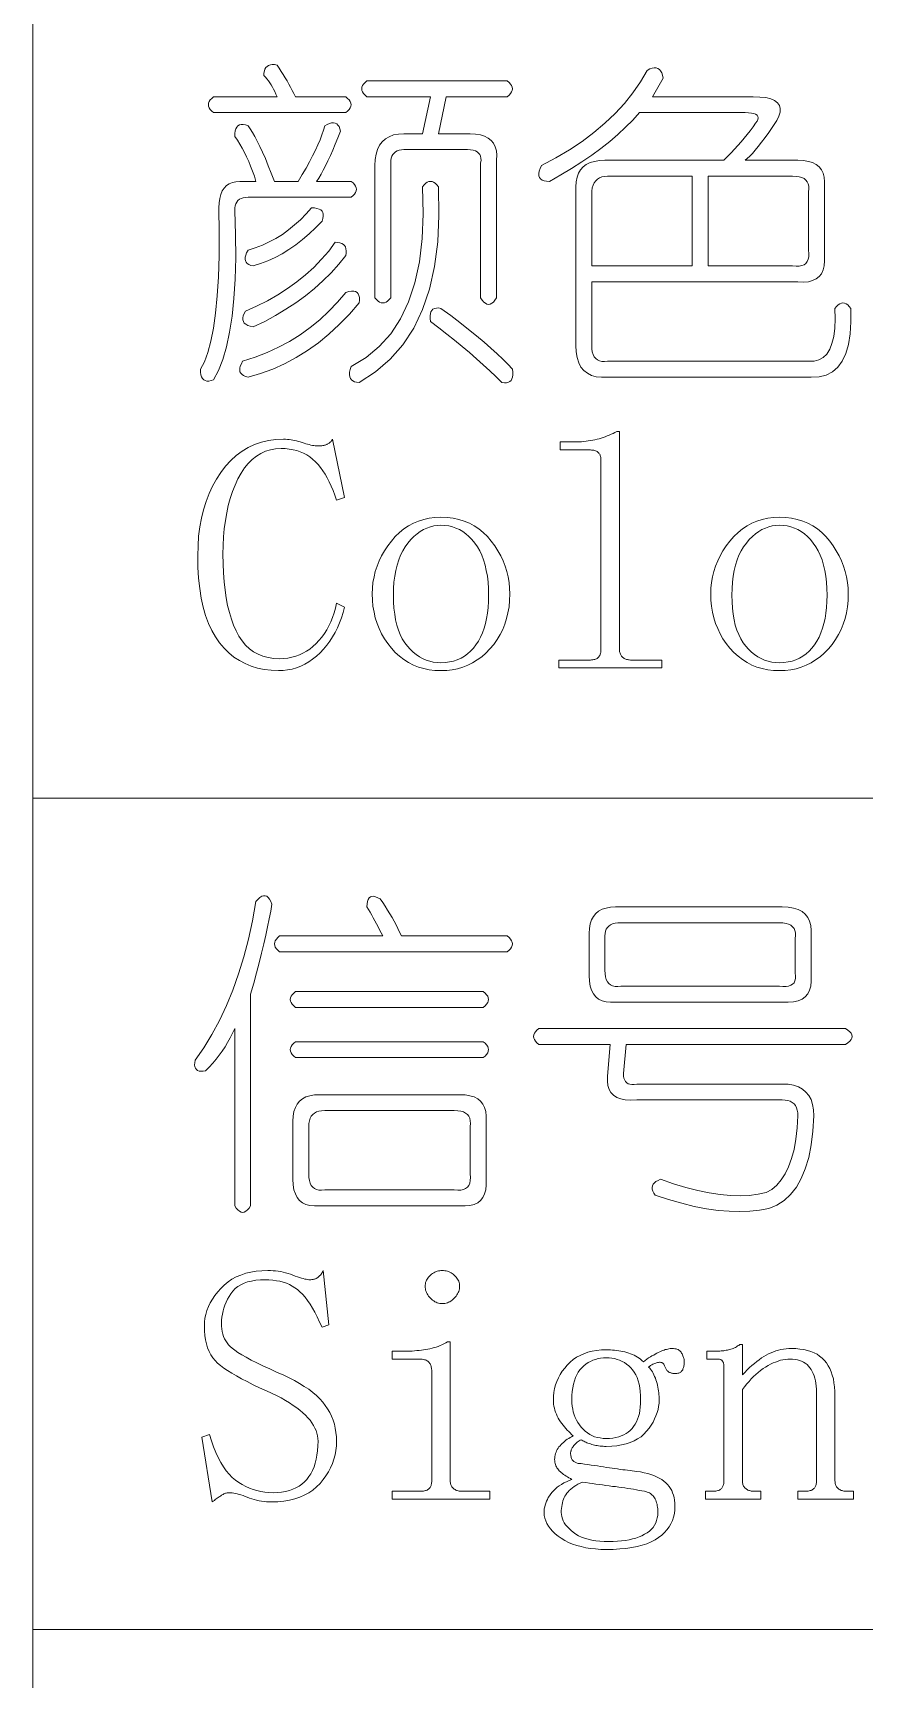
# Model space of a CAD drawing. Extents: x 1 to 297, y 1 to 210.
# Drawn here: x 220.3 to 225.69, y 45.35 to 56.02 of the extents above; entities that cross this region are included whole.
import ezdxf

# ---------------------------------------------------------------- set-up
doc = ezdxf.new("R2010")
doc.units = 0

msp = doc.modelspace()

# ---------------------------------------------------------------- linework, layer by layer
at = {"color": 7, "lineweight": 13}
for p, q in [((220.3, 65.898), (220.3, 29.51)), ((220.3, 51.064), (295.449, 51.064)), ((220.3, 45.675), (295.449, 45.675))]:
    msp.add_line(p, q, dxfattribs=at)
for points in [[(221.883, 55.815), (221.897, 55.795), (221.91, 55.774), (221.923, 55.754), (221.935, 55.733), (221.948, 55.713), (221.959, 55.692), (221.971, 55.671), (221.982, 55.651), (221.993, 55.63), (222.003, 55.61), (222.329, 55.61), (222.341, 55.599), (222.351, 55.589), (222.358, 55.579), (222.362, 55.569), (222.363, 55.558), (222.362, 55.548), (222.358, 55.538), (222.351, 55.527), (222.341, 55.517), (222.329, 55.507), (221.472, 55.507), (221.46, 55.517), (221.45, 55.527), (221.443, 55.538), (221.439, 55.548), (221.438, 55.558), (221.439, 55.569), (221.443, 55.579), (221.45, 55.589), (221.46, 55.599), (221.472, 55.61), (221.883, 55.61), (221.876, 55.627), (221.869, 55.643), (221.861, 55.658), (221.853, 55.673), (221.845, 55.687), (221.836, 55.7), (221.827, 55.713), (221.818, 55.725), (221.808, 55.736), (221.798, 55.747), (221.798, 55.763), (221.801, 55.777), (221.805, 55.789), (221.811, 55.799), (221.819, 55.807), (221.828, 55.813), (221.84, 55.816), (221.852, 55.818), (221.867, 55.818)], [(223.375, 55.713), (223.387, 55.702), (223.397, 55.692), (223.404, 55.682), (223.408, 55.671), (223.409, 55.661), (223.408, 55.651), (223.404, 55.641), (223.397, 55.63), (223.387, 55.62), (223.375, 55.61), (222.98, 55.61), (222.929, 55.37), (223.135, 55.37), (223.17, 55.368), (223.202, 55.363), (223.229, 55.354), (223.253, 55.342), (223.272, 55.327), (223.287, 55.308), (223.298, 55.286), (223.305, 55.26), (223.308, 55.231), (223.306, 55.198), (223.306, 54.307), (223.296, 54.291), (223.286, 54.279), (223.275, 54.271), (223.265, 54.266), (223.255, 54.264), (223.244, 54.266), (223.234, 54.271), (223.224, 54.279), (223.214, 54.291), (223.203, 54.307), (223.203, 55.181), (223.206, 55.197), (223.205, 55.212), (223.203, 55.225), (223.198, 55.236), (223.19, 55.245), (223.181, 55.253), (223.169, 55.259), (223.154, 55.263), (223.137, 55.266), (223.118, 55.267), (222.706, 55.267), (222.69, 55.266), (222.675, 55.263), (222.662, 55.259), (222.651, 55.253), (222.642, 55.245), (222.634, 55.236), (222.628, 55.225), (222.624, 55.212), (222.621, 55.197), (222.62, 55.181), (222.62, 54.307), (222.61, 54.295), (222.6, 54.285), (222.59, 54.278), (222.579, 54.274), (222.569, 54.273), (222.559, 54.274), (222.548, 54.278), (222.538, 54.285), (222.528, 54.295), (222.518, 54.307), (222.518, 55.164), (222.52, 55.203), (222.525, 55.238), (222.535, 55.269), (222.548, 55.296), (222.565, 55.318), (222.586, 55.337), (222.61, 55.351), (222.638, 55.362), (222.67, 55.368), (222.706, 55.37), (222.826, 55.37), (222.878, 55.61), (222.466, 55.61), (222.454, 55.62), (222.444, 55.63), (222.437, 55.641), (222.433, 55.651), (222.432, 55.661), (222.433, 55.671), (222.437, 55.682), (222.444, 55.692), (222.454, 55.702), (222.466, 55.713)], [(224.318, 55.61), (224.969, 55.61), (225.014, 55.608), (225.052, 55.604), (225.084, 55.596), (225.109, 55.585), (225.128, 55.571), (225.14, 55.554), (225.145, 55.534), (225.145, 55.511), (225.137, 55.485), (225.123, 55.455), (225.097, 55.416), (225.071, 55.379), (225.047, 55.346), (225.025, 55.316), (225.003, 55.288), (224.983, 55.264), (224.965, 55.243), (224.948, 55.225), (224.932, 55.21), (224.918, 55.198), (225.26, 55.198), (225.296, 55.197), (225.328, 55.191), (225.355, 55.183), (225.378, 55.171), (225.398, 55.155), (225.413, 55.137), (225.424, 55.114), (225.431, 55.089), (225.433, 55.059), (225.432, 55.027), (225.432, 54.581), (225.433, 54.546), (225.431, 54.514), (225.424, 54.487), (225.413, 54.463), (225.398, 54.444), (225.378, 54.429), (225.355, 54.418), (225.328, 54.411), (225.296, 54.408), (225.26, 54.41), (223.923, 54.41), (223.923, 53.998), (223.924, 53.976), (223.927, 53.956), (223.933, 53.939), (223.94, 53.924), (223.949, 53.913), (223.96, 53.904), (223.974, 53.898), (223.989, 53.894), (224.007, 53.893), (224.026, 53.895), (225.329, 53.895), (225.365, 53.896), (225.396, 53.904), (225.424, 53.919), (225.447, 53.942), (225.466, 53.973), (225.481, 54.011), (225.492, 54.056), (225.499, 54.109), (225.502, 54.17), (225.5, 54.238), (225.511, 54.251), (225.521, 54.26), (225.531, 54.267), (225.542, 54.271), (225.552, 54.273), (225.562, 54.271), (225.572, 54.267), (225.583, 54.26), (225.593, 54.251), (225.603, 54.238), (225.604, 54.151), (225.599, 54.072), (225.587, 54.004), (225.57, 53.945), (225.548, 53.895), (225.519, 53.856), (225.485, 53.826), (225.444, 53.805), (225.398, 53.794), (225.346, 53.793), (224.026, 53.793), (223.987, 53.792), (223.952, 53.795), (223.921, 53.804), (223.895, 53.817), (223.872, 53.835), (223.853, 53.858), (223.839, 53.886), (223.829, 53.919), (223.823, 53.956), (223.82, 53.998), (223.82, 55.027), (223.822, 55.059), (223.828, 55.089), (223.837, 55.114), (223.851, 55.137), (223.868, 55.155), (223.888, 55.171), (223.913, 55.183), (223.941, 55.191), (223.973, 55.197), (224.009, 55.198), (224.78, 55.198), (224.804, 55.222), (224.827, 55.246), (224.849, 55.27), (224.871, 55.294), (224.892, 55.318), (224.912, 55.342), (224.932, 55.366), (224.951, 55.39), (224.969, 55.414), (224.986, 55.438), (224.995, 55.451), (225, 55.463), (225.002, 55.473), (225, 55.482), (224.995, 55.49), (224.986, 55.496), (224.974, 55.501), (224.959, 55.504), (224.94, 55.506), (224.918, 55.507), (224.232, 55.507), (224.189, 55.459), (224.143, 55.412), (224.093, 55.366), (224.04, 55.32), (223.983, 55.275), (223.923, 55.231), (223.86, 55.188), (223.793, 55.145), (223.723, 55.103), (223.649, 55.061), (223.63, 55.062), (223.614, 55.065), (223.601, 55.07), (223.591, 55.078), (223.585, 55.087), (223.581, 55.098), (223.581, 55.112), (223.583, 55.127), (223.589, 55.144), (223.598, 55.164), (223.691, 55.213), (223.779, 55.266), (223.861, 55.32), (223.938, 55.378), (224.009, 55.438), (224.075, 55.501), (224.135, 55.567), (224.19, 55.636), (224.239, 55.707), (224.283, 55.781), (224.3, 55.79), (224.315, 55.796), (224.329, 55.798), (224.341, 55.798), (224.352, 55.794), (224.362, 55.787), (224.37, 55.778), (224.377, 55.765), (224.382, 55.749), (224.386, 55.73)], [(221.695, 55.421), (221.709, 55.402), (221.724, 55.379), (221.739, 55.353), (221.755, 55.322), (221.772, 55.288), (221.789, 55.25), (221.808, 55.209), (221.826, 55.163), (221.846, 55.114), (221.866, 55.061), (222.02, 55.061), (222.047, 55.105), (222.071, 55.147), (222.094, 55.187), (222.114, 55.226), (222.132, 55.263), (222.148, 55.298), (222.162, 55.331), (222.174, 55.363), (222.184, 55.393), (222.192, 55.421), (222.208, 55.43), (222.223, 55.436), (222.237, 55.44), (222.25, 55.44), (222.26, 55.438), (222.27, 55.434), (222.278, 55.426), (222.285, 55.416), (222.291, 55.403), (222.295, 55.387), (222.278, 55.344), (222.261, 55.303), (222.245, 55.264), (222.229, 55.228), (222.213, 55.194), (222.198, 55.163), (222.183, 55.134), (222.169, 55.107), (222.154, 55.083), (222.14, 55.061), (222.363, 55.061), (222.376, 55.051), (222.385, 55.041), (222.392, 55.03), (222.396, 55.02), (222.398, 55.01), (222.396, 54.999), (222.392, 54.989), (222.385, 54.979), (222.376, 54.969), (222.363, 54.958), (221.695, 54.958), (221.678, 54.957), (221.664, 54.955), (221.651, 54.951), (221.64, 54.945), (221.63, 54.937), (221.623, 54.927), (221.617, 54.916), (221.612, 54.903), (221.61, 54.889), (221.609, 54.873), (221.614, 54.714), (221.615, 54.565), (221.611, 54.428), (221.604, 54.302), (221.592, 54.187), (221.576, 54.083), (221.556, 53.989), (221.532, 53.907), (221.504, 53.836), (221.472, 53.775), (221.456, 53.77), (221.441, 53.767), (221.428, 53.767), (221.417, 53.77), (221.408, 53.775), (221.4, 53.784), (221.394, 53.795), (221.39, 53.808), (221.387, 53.825), (221.386, 53.844), (221.412, 53.892), (221.435, 53.952), (221.455, 54.025), (221.471, 54.11), (221.485, 54.208), (221.495, 54.319), (221.503, 54.443), (221.507, 54.579), (221.508, 54.728), (221.506, 54.89), (221.508, 54.922), (221.512, 54.951), (221.519, 54.977), (221.528, 54.999), (221.54, 55.018), (221.556, 55.034), (221.573, 55.046), (221.594, 55.054), (221.617, 55.059), (221.643, 55.061), (221.746, 55.061), (221.736, 55.095), (221.724, 55.128), (221.712, 55.159), (221.7, 55.19), (221.686, 55.22), (221.672, 55.248), (221.657, 55.276), (221.642, 55.303), (221.626, 55.328), (221.609, 55.353), (221.61, 55.372), (221.612, 55.388), (221.617, 55.402), (221.623, 55.413), (221.63, 55.421), (221.64, 55.427), (221.651, 55.429), (221.664, 55.429), (221.678, 55.427)], [(224.575, 55.095), (224.026, 55.095), (224.007, 55.094), (223.989, 55.091), (223.974, 55.085), (223.96, 55.076), (223.949, 55.065), (223.94, 55.052), (223.933, 55.037), (223.927, 55.019), (223.924, 54.998), (223.923, 54.975), (223.923, 54.513), (224.575, 54.513)], [(225.226, 55.095), (224.678, 55.095), (224.678, 54.513), (225.226, 54.513), (225.249, 54.511), (225.269, 54.511), (225.286, 54.515), (225.3, 54.521), (225.312, 54.53), (225.321, 54.541), (225.327, 54.556), (225.33, 54.573), (225.331, 54.593), (225.329, 54.615), (225.329, 54.993), (225.331, 55.012), (225.33, 55.03), (225.327, 55.045), (225.321, 55.058), (225.312, 55.07), (225.3, 55.079), (225.286, 55.086), (225.269, 55.091), (225.249, 55.094)], [(222.929, 55.027), (222.933, 54.841), (222.925, 54.669), (222.904, 54.51), (222.871, 54.363), (222.826, 54.23), (222.769, 54.109), (222.699, 54.002), (222.616, 53.908), (222.522, 53.827), (222.415, 53.758), (222.399, 53.759), (222.385, 53.762), (222.374, 53.768), (222.365, 53.775), (222.359, 53.784), (222.355, 53.795), (222.354, 53.809), (222.354, 53.824), (222.358, 53.842), (222.363, 53.861), (222.461, 53.919), (222.546, 53.99), (222.621, 54.074), (222.684, 54.171), (222.736, 54.281), (222.777, 54.404), (222.806, 54.54), (222.824, 54.69), (222.831, 54.852), (222.826, 55.027), (222.836, 55.039), (222.847, 55.049), (222.857, 55.056), (222.867, 55.06), (222.878, 55.061), (222.888, 55.06), (222.898, 55.056), (222.908, 55.049), (222.919, 55.039)], [(222.106, 54.89), (222.125, 54.889), (222.142, 54.886), (222.156, 54.882), (222.167, 54.876), (222.175, 54.868), (222.18, 54.859), (222.183, 54.848), (222.183, 54.835), (222.18, 54.82), (222.175, 54.804), (222.133, 54.761), (222.091, 54.721), (222.048, 54.684), (222.005, 54.65), (221.96, 54.62), (221.916, 54.592), (221.87, 54.568), (221.824, 54.546), (221.777, 54.528), (221.729, 54.513), (221.713, 54.517), (221.7, 54.522), (221.69, 54.529), (221.682, 54.537), (221.678, 54.547), (221.676, 54.558), (221.676, 54.57), (221.68, 54.584), (221.686, 54.599), (221.695, 54.615), (221.742, 54.631), (221.788, 54.648), (221.833, 54.669), (221.876, 54.692), (221.918, 54.718), (221.958, 54.747), (221.997, 54.779), (222.035, 54.813), (222.071, 54.85)], [(222.329, 54.581), (222.283, 54.524), (222.234, 54.469), (222.181, 54.417), (222.126, 54.367), (222.068, 54.32), (222.006, 54.275), (221.941, 54.232), (221.874, 54.192), (221.803, 54.154), (221.729, 54.118), (221.71, 54.122), (221.694, 54.128), (221.681, 54.135), (221.671, 54.143), (221.665, 54.153), (221.661, 54.164), (221.661, 54.176), (221.663, 54.19), (221.669, 54.205), (221.678, 54.221), (221.751, 54.253), (221.822, 54.288), (221.888, 54.326), (221.952, 54.367), (222.012, 54.41), (222.068, 54.456), (222.122, 54.504), (222.171, 54.556), (222.218, 54.61), (222.26, 54.667), (222.277, 54.666), (222.291, 54.663), (222.303, 54.659), (222.313, 54.653), (222.32, 54.645), (222.326, 54.636), (222.33, 54.625), (222.332, 54.612), (222.331, 54.597)], [(222.415, 54.273), (222.352, 54.2), (222.287, 54.133), (222.22, 54.071), (222.151, 54.015), (222.08, 53.964), (222.007, 53.919), (221.932, 53.879), (221.855, 53.845), (221.776, 53.816), (221.695, 53.793), (221.679, 53.797), (221.666, 53.802), (221.656, 53.809), (221.648, 53.817), (221.643, 53.827), (221.641, 53.838), (221.642, 53.85), (221.645, 53.864), (221.652, 53.879), (221.66, 53.895), (221.741, 53.922), (221.819, 53.952), (221.893, 53.986), (221.965, 54.024), (222.033, 54.067), (222.099, 54.114), (222.161, 54.164), (222.22, 54.219), (222.276, 54.278), (222.329, 54.341), (222.348, 54.347), (222.365, 54.349), (222.38, 54.349), (222.392, 54.347), (222.402, 54.341), (222.409, 54.333), (222.414, 54.322), (222.417, 54.308), (222.417, 54.292)], [(222.946, 54.238), (223.009, 54.191), (223.069, 54.146), (223.125, 54.102), (223.177, 54.06), (223.225, 54.02), (223.269, 53.981), (223.31, 53.944), (223.347, 53.909), (223.38, 53.876), (223.409, 53.844), (223.411, 53.825), (223.412, 53.808), (223.41, 53.793), (223.406, 53.781), (223.4, 53.771), (223.393, 53.764), (223.383, 53.759), (223.371, 53.756), (223.357, 53.756), (223.34, 53.758), (223.302, 53.796), (223.262, 53.834), (223.22, 53.873), (223.176, 53.912), (223.13, 53.951), (223.083, 53.991), (223.034, 54.031), (222.984, 54.071), (222.932, 54.112), (222.878, 54.153), (222.875, 54.172), (222.875, 54.189), (222.877, 54.204), (222.88, 54.216), (222.886, 54.225), (222.894, 54.233), (222.904, 54.238), (222.916, 54.24), (222.93, 54.241)], [(221.892, 51.89), (221.845, 51.892), (221.8, 51.897), (221.757, 51.906), (221.716, 51.919), (221.677, 51.935), (221.639, 51.955), (221.604, 51.978), (221.571, 52.005), (221.54, 52.036), (221.51, 52.07), (221.484, 52.108), (221.46, 52.15), (221.438, 52.196), (221.42, 52.247), (221.404, 52.301), (221.392, 52.36), (221.382, 52.423), (221.375, 52.489), (221.37, 52.56), (221.369, 52.635), (221.371, 52.699), (221.375, 52.761), (221.383, 52.821), (221.393, 52.878), (221.407, 52.933), (221.423, 52.986), (221.443, 53.037), (221.465, 53.085), (221.491, 53.131), (221.519, 53.175), (221.55, 53.216), (221.583, 53.253), (221.619, 53.285), (221.656, 53.313), (221.696, 53.336), (221.738, 53.355), (221.782, 53.37), (221.828, 53.381), (221.876, 53.388), (221.926, 53.39), (221.938, 53.39), (221.95, 53.389), (221.962, 53.388), (221.974, 53.386), (221.986, 53.384), (221.998, 53.382), (222.01, 53.379), (222.022, 53.376), (222.034, 53.372), (222.046, 53.368), (222.058, 53.364), (222.07, 53.361), (222.081, 53.357), (222.091, 53.355), (222.102, 53.352), (222.112, 53.35), (222.122, 53.349), (222.131, 53.348), (222.14, 53.347), (222.149, 53.347), (222.156, 53.347), (222.162, 53.347), (222.168, 53.348), (222.174, 53.348), (222.18, 53.349), (222.186, 53.35), (222.191, 53.351), (222.196, 53.352), (222.2, 53.354), (222.205, 53.355), (222.209, 53.357), (222.213, 53.36), (222.217, 53.362), (222.221, 53.365), (222.225, 53.368), (222.229, 53.372), (222.233, 53.376), (222.236, 53.38), (222.24, 53.385), (222.243, 53.39), (222.32, 53.013), (222.269, 52.995), (222.258, 53.027), (222.247, 53.058), (222.235, 53.086), (222.222, 53.113), (222.209, 53.139), (222.195, 53.163), (222.18, 53.186), (222.165, 53.207), (222.149, 53.226), (222.132, 53.244), (222.114, 53.26), (222.096, 53.275), (222.076, 53.288), (222.055, 53.299), (222.033, 53.308), (222.011, 53.316), (221.987, 53.322), (221.962, 53.326), (221.936, 53.329), (221.909, 53.33), (221.874, 53.328), (221.84, 53.322), (221.808, 53.312), (221.778, 53.298), (221.749, 53.28), (221.722, 53.259), (221.697, 53.233), (221.673, 53.204), (221.651, 53.17), (221.63, 53.133), (221.612, 53.092), (221.595, 53.05), (221.58, 53.006), (221.567, 52.96), (221.557, 52.912), (221.548, 52.862), (221.541, 52.81), (221.536, 52.757), (221.533, 52.701), (221.532, 52.644), (221.533, 52.582), (221.535, 52.523), (221.54, 52.466), (221.546, 52.412), (221.553, 52.361), (221.563, 52.313), (221.574, 52.267), (221.587, 52.224), (221.601, 52.184), (221.618, 52.147), (221.636, 52.113), (221.656, 52.082), (221.679, 52.055), (221.704, 52.032), (221.731, 52.012), (221.761, 51.996), (221.792, 51.983), (221.826, 51.974), (221.862, 51.969), (221.9, 51.967), (221.928, 51.968), (221.954, 51.971), (221.979, 51.976), (222.004, 51.983), (222.028, 51.992), (222.051, 52.002), (222.074, 52.015), (222.095, 52.03), (222.116, 52.047), (222.136, 52.065), (222.155, 52.086), (222.173, 52.107), (222.19, 52.13), (222.205, 52.155), (222.219, 52.18), (222.231, 52.207), (222.243, 52.235), (222.253, 52.264), (222.262, 52.295), (222.269, 52.327), (222.32, 52.301), (222.311, 52.266), (222.3, 52.232), (222.288, 52.199), (222.275, 52.167), (222.259, 52.137), (222.243, 52.108), (222.225, 52.081), (222.205, 52.054), (222.184, 52.029), (222.162, 52.005), (222.138, 51.983), (222.114, 51.964), (222.089, 51.946), (222.063, 51.931), (222.037, 51.919), (222.009, 51.908), (221.981, 51.9), (221.952, 51.894), (221.922, 51.891)], [(223.812, 53.373), (223.827, 53.373), (223.842, 53.373), (223.857, 53.374), (223.872, 53.375), (223.887, 53.377), (223.901, 53.379), (223.916, 53.381), (223.93, 53.384), (223.944, 53.386), (223.958, 53.39), (223.971, 53.393), (223.985, 53.397), (223.998, 53.402), (224.011, 53.406), (224.024, 53.411), (224.037, 53.416), (224.049, 53.422), (224.062, 53.428), (224.074, 53.434), (224.086, 53.441), (224.103, 53.441), (224.103, 52.027), (224.104, 52.02), (224.104, 52.014), (224.105, 52.008), (224.107, 52.002), (224.109, 51.997), (224.111, 51.992), (224.114, 51.987), (224.117, 51.983), (224.121, 51.979), (224.125, 51.975), (224.129, 51.972), (224.134, 51.969), (224.139, 51.967), (224.144, 51.964), (224.149, 51.963), (224.155, 51.961), (224.161, 51.96), (224.167, 51.959), (224.174, 51.958), (224.18, 51.958), (224.378, 51.958), (224.378, 51.907), (223.709, 51.907), (223.709, 51.958), (223.906, 51.958), (223.915, 51.958), (223.922, 51.959), (223.93, 51.96), (223.936, 51.961), (223.943, 51.963), (223.948, 51.964), (223.954, 51.967), (223.958, 51.969), (223.963, 51.972), (223.966, 51.975), (223.969, 51.979), (223.972, 51.983), (223.975, 51.987), (223.977, 51.992), (223.979, 51.997), (223.981, 52.002), (223.982, 52.008), (223.983, 52.014), (223.983, 52.02), (223.983, 52.027), (223.983, 53.253), (223.983, 53.259), (223.983, 53.266), (223.982, 53.272), (223.981, 53.277), (223.979, 53.283), (223.977, 53.288), (223.975, 53.292), (223.972, 53.296), (223.969, 53.3), (223.966, 53.304), (223.963, 53.307), (223.958, 53.31), (223.954, 53.313), (223.948, 53.315), (223.943, 53.317), (223.936, 53.318), (223.93, 53.32), (223.922, 53.32), (223.915, 53.321), (223.906, 53.321), (223.718, 53.321), (223.718, 53.373)], [(223.392, 52.387), (223.391, 52.345), (223.387, 52.304), (223.38, 52.265), (223.371, 52.227), (223.36, 52.191), (223.346, 52.156), (223.329, 52.123), (223.31, 52.091), (223.288, 52.06), (223.263, 52.031), (223.237, 52.004), (223.21, 51.98), (223.181, 51.959), (223.151, 51.941), (223.12, 51.925), (223.087, 51.912), (223.054, 51.902), (223.019, 51.895), (222.983, 51.891), (222.946, 51.89), (222.907, 51.891), (222.87, 51.896), (222.834, 51.903), (222.8, 51.913), (222.767, 51.926), (222.736, 51.942), (222.706, 51.961), (222.677, 51.983), (222.65, 52.008), (222.625, 52.035), (222.601, 52.065), (222.58, 52.096), (222.561, 52.128), (222.545, 52.162), (222.532, 52.196), (222.52, 52.232), (222.512, 52.269), (222.505, 52.307), (222.502, 52.346), (222.5, 52.387), (222.502, 52.424), (222.505, 52.461), (222.512, 52.497), (222.52, 52.532), (222.532, 52.567), (222.545, 52.601), (222.561, 52.634), (222.58, 52.667), (222.601, 52.699), (222.625, 52.73), (222.65, 52.759), (222.677, 52.785), (222.706, 52.808), (222.736, 52.828), (222.767, 52.845), (222.8, 52.859), (222.834, 52.87), (222.87, 52.878), (222.907, 52.882), (222.946, 52.884), (222.986, 52.882), (223.025, 52.878), (223.062, 52.87), (223.097, 52.859), (223.13, 52.845), (223.162, 52.828), (223.192, 52.808), (223.22, 52.785), (223.247, 52.759), (223.272, 52.73), (223.295, 52.699), (223.315, 52.667), (223.333, 52.634), (223.349, 52.601), (223.362, 52.567), (223.373, 52.532), (223.381, 52.497), (223.387, 52.461), (223.391, 52.424)], [(222.638, 52.378), (222.639, 52.335), (222.641, 52.294), (222.646, 52.255), (222.652, 52.219), (222.66, 52.184), (222.67, 52.153), (222.682, 52.123), (222.695, 52.096), (222.711, 52.071), (222.728, 52.048), (222.746, 52.028), (222.765, 52.01), (222.785, 51.994), (222.806, 51.98), (222.827, 51.968), (222.85, 51.958), (222.873, 51.951), (222.896, 51.945), (222.921, 51.942), (222.946, 51.941), (222.975, 51.942), (223.002, 51.946), (223.028, 51.952), (223.052, 51.96), (223.076, 51.97), (223.098, 51.983), (223.119, 51.998), (223.138, 52.015), (223.156, 52.035), (223.173, 52.057), (223.189, 52.081), (223.203, 52.107), (223.215, 52.134), (223.225, 52.164), (223.234, 52.195), (223.242, 52.228), (223.247, 52.263), (223.252, 52.3), (223.254, 52.338), (223.255, 52.378), (223.254, 52.422), (223.251, 52.463), (223.247, 52.502), (223.24, 52.539), (223.232, 52.574), (223.222, 52.607), (223.211, 52.638), (223.197, 52.666), (223.182, 52.693), (223.165, 52.717), (223.146, 52.739), (223.127, 52.759), (223.107, 52.776), (223.087, 52.791), (223.065, 52.804), (223.043, 52.814), (223.02, 52.822), (222.996, 52.828), (222.972, 52.831), (222.946, 52.833), (222.922, 52.831), (222.899, 52.828), (222.877, 52.822), (222.854, 52.814), (222.833, 52.804), (222.811, 52.791), (222.791, 52.776), (222.771, 52.759), (222.751, 52.739), (222.732, 52.717), (222.714, 52.693), (222.698, 52.666), (222.684, 52.638), (222.672, 52.607), (222.661, 52.574), (222.653, 52.539), (222.646, 52.502), (222.641, 52.463), (222.639, 52.422)], [(225.586, 52.387), (225.585, 52.345), (225.581, 52.304), (225.575, 52.265), (225.566, 52.227), (225.554, 52.191), (225.54, 52.156), (225.523, 52.123), (225.504, 52.091), (225.482, 52.06), (225.458, 52.031), (225.431, 52.004), (225.404, 51.98), (225.375, 51.959), (225.345, 51.941), (225.314, 51.925), (225.282, 51.912), (225.248, 51.902), (225.214, 51.895), (225.178, 51.891), (225.14, 51.89), (225.102, 51.891), (225.065, 51.896), (225.029, 51.903), (224.994, 51.913), (224.962, 51.926), (224.93, 51.942), (224.9, 51.961), (224.872, 51.983), (224.845, 52.008), (224.819, 52.035), (224.795, 52.065), (224.774, 52.096), (224.756, 52.128), (224.74, 52.162), (224.726, 52.196), (224.715, 52.232), (224.706, 52.269), (224.7, 52.307), (224.696, 52.346), (224.695, 52.387), (224.696, 52.424), (224.7, 52.461), (224.706, 52.497), (224.715, 52.532), (224.726, 52.567), (224.74, 52.601), (224.756, 52.634), (224.774, 52.667), (224.795, 52.699), (224.819, 52.73), (224.845, 52.759), (224.872, 52.785), (224.9, 52.808), (224.93, 52.828), (224.962, 52.845), (224.994, 52.859), (225.029, 52.87), (225.065, 52.878), (225.102, 52.882), (225.14, 52.884), (225.181, 52.882), (225.219, 52.878), (225.256, 52.87), (225.291, 52.859), (225.325, 52.845), (225.356, 52.828), (225.386, 52.808), (225.415, 52.785), (225.441, 52.759), (225.466, 52.73), (225.489, 52.699), (225.509, 52.667), (225.527, 52.634), (225.543, 52.601), (225.556, 52.567), (225.567, 52.532), (225.575, 52.497), (225.581, 52.461), (225.585, 52.424)], [(224.832, 52.378), (224.833, 52.335), (224.836, 52.294), (224.84, 52.255), (224.846, 52.219), (224.854, 52.184), (224.864, 52.153), (224.876, 52.123), (224.89, 52.096), (224.905, 52.071), (224.922, 52.048), (224.94, 52.028), (224.959, 52.01), (224.979, 51.994), (225, 51.98), (225.022, 51.968), (225.044, 51.958), (225.067, 51.951), (225.091, 51.945), (225.115, 51.942), (225.14, 51.941), (225.169, 51.942), (225.196, 51.946), (225.222, 51.952), (225.247, 51.96), (225.27, 51.97), (225.292, 51.983), (225.313, 51.998), (225.332, 52.015), (225.351, 52.035), (225.368, 52.057), (225.383, 52.081), (225.397, 52.107), (225.409, 52.134), (225.42, 52.164), (225.429, 52.195), (225.436, 52.228), (225.442, 52.263), (225.446, 52.3), (225.448, 52.338), (225.449, 52.378), (225.448, 52.422), (225.445, 52.463), (225.441, 52.502), (225.435, 52.539), (225.427, 52.574), (225.417, 52.607), (225.405, 52.638), (225.391, 52.666), (225.376, 52.693), (225.359, 52.717), (225.341, 52.739), (225.322, 52.759), (225.302, 52.776), (225.281, 52.791), (225.259, 52.804), (225.237, 52.814), (225.214, 52.822), (225.19, 52.828), (225.166, 52.831), (225.14, 52.833), (225.117, 52.831), (225.094, 52.828), (225.071, 52.822), (225.049, 52.814), (225.027, 52.804), (225.006, 52.791), (224.985, 52.776), (224.965, 52.759), (224.945, 52.739), (224.926, 52.717), (224.908, 52.693), (224.892, 52.666), (224.878, 52.638), (224.866, 52.607), (224.855, 52.574), (224.847, 52.539), (224.84, 52.502), (224.836, 52.463), (224.833, 52.422)], [(221.746, 50.393), (221.76, 50.408), (221.772, 50.419), (221.784, 50.427), (221.796, 50.431), (221.806, 50.431), (221.816, 50.428), (221.825, 50.42), (221.834, 50.409), (221.842, 50.394), (221.849, 50.375), (221.842, 50.33), (221.833, 50.281), (221.822, 50.229), (221.811, 50.175), (221.798, 50.118), (221.783, 50.059), (221.767, 49.996), (221.75, 49.931), (221.732, 49.863), (221.712, 49.793), (221.712, 48.421), (221.702, 48.406), (221.691, 48.394), (221.681, 48.385), (221.671, 48.38), (221.66, 48.378), (221.65, 48.38), (221.64, 48.385), (221.63, 48.394), (221.619, 48.406), (221.609, 48.421), (221.609, 49.57), (221.595, 49.539), (221.58, 49.509), (221.563, 49.48), (221.546, 49.452), (221.528, 49.424), (221.508, 49.397), (221.488, 49.371), (221.466, 49.345), (221.444, 49.32), (221.42, 49.295), (221.404, 49.293), (221.39, 49.293), (221.378, 49.294), (221.368, 49.298), (221.36, 49.304), (221.355, 49.312), (221.351, 49.322), (221.349, 49.334), (221.35, 49.348), (221.352, 49.364), (221.408, 49.445), (221.461, 49.531), (221.51, 49.622), (221.555, 49.718), (221.596, 49.818), (221.634, 49.924), (221.668, 50.034), (221.698, 50.148), (221.724, 50.268)], [(222.466, 50.358), (222.467, 50.377), (222.47, 50.393), (222.474, 50.406), (222.48, 50.416), (222.488, 50.423), (222.497, 50.426), (222.508, 50.427), (222.521, 50.424), (222.536, 50.418), (222.552, 50.41), (222.569, 50.386), (222.585, 50.362), (222.6, 50.338), (222.615, 50.314), (222.629, 50.29), (222.642, 50.266), (222.655, 50.242), (222.667, 50.218), (222.678, 50.194), (222.689, 50.17), (223.375, 50.17), (223.387, 50.159), (223.397, 50.149), (223.404, 50.139), (223.408, 50.129), (223.409, 50.118), (223.408, 50.108), (223.404, 50.098), (223.397, 50.087), (223.387, 50.077), (223.375, 50.067), (221.9, 50.067), (221.888, 50.077), (221.879, 50.087), (221.872, 50.098), (221.868, 50.108), (221.866, 50.118), (221.868, 50.129), (221.872, 50.139), (221.879, 50.149), (221.888, 50.159), (221.9, 50.17), (222.569, 50.17), (222.559, 50.19), (222.548, 50.21), (222.538, 50.23), (222.528, 50.249), (222.518, 50.268), (222.507, 50.287), (222.497, 50.305), (222.487, 50.323), (222.476, 50.341)], [(224.078, 50.358), (225.158, 50.358), (225.197, 50.356), (225.231, 50.351), (225.261, 50.341), (225.287, 50.328), (225.308, 50.311), (225.324, 50.29), (225.336, 50.266), (225.344, 50.238), (225.347, 50.206), (225.346, 50.17), (225.346, 49.913), (225.347, 49.877), (225.344, 49.845), (225.336, 49.818), (225.324, 49.795), (225.308, 49.775), (225.287, 49.76), (225.261, 49.749), (225.231, 49.743), (225.197, 49.74), (225.158, 49.741), (224.078, 49.741), (224.045, 49.74), (224.016, 49.743), (223.99, 49.749), (223.968, 49.76), (223.949, 49.775), (223.934, 49.795), (223.922, 49.818), (223.913, 49.845), (223.908, 49.877), (223.906, 49.913), (223.906, 50.187), (223.908, 50.219), (223.913, 50.249), (223.922, 50.274), (223.934, 50.297), (223.949, 50.315), (223.968, 50.331), (223.99, 50.343), (224.016, 50.351), (224.045, 50.357)], [(225.243, 50.153), (225.245, 50.172), (225.245, 50.19), (225.241, 50.205), (225.235, 50.218), (225.226, 50.23), (225.215, 50.239), (225.2, 50.246), (225.183, 50.251), (225.163, 50.254), (225.14, 50.255), (224.112, 50.255), (224.092, 50.255), (224.075, 50.252), (224.059, 50.248), (224.046, 50.242), (224.035, 50.234), (224.025, 50.225), (224.018, 50.213), (224.013, 50.201), (224.01, 50.186), (224.009, 50.17), (224.009, 49.947), (224.01, 49.924), (224.013, 49.904), (224.018, 49.887), (224.025, 49.873), (224.035, 49.861), (224.046, 49.852), (224.059, 49.846), (224.075, 49.843), (224.092, 49.842), (224.112, 49.844), (225.14, 49.844), (225.163, 49.842), (225.183, 49.842), (225.2, 49.845), (225.215, 49.85), (225.226, 49.857), (225.235, 49.867), (225.241, 49.879), (225.245, 49.893), (225.245, 49.91), (225.243, 49.93)], [(222.003, 49.81), (223.22, 49.81), (223.233, 49.799), (223.242, 49.789), (223.249, 49.779), (223.253, 49.769), (223.255, 49.758), (223.253, 49.748), (223.249, 49.738), (223.242, 49.727), (223.233, 49.717), (223.22, 49.707), (222.003, 49.707), (221.991, 49.717), (221.981, 49.727), (221.975, 49.738), (221.97, 49.748), (221.969, 49.758), (221.97, 49.769), (221.975, 49.779), (221.981, 49.789), (221.991, 49.799)], [(223.58, 49.57), (225.569, 49.57), (225.584, 49.559), (225.596, 49.549), (225.605, 49.539), (225.61, 49.529), (225.612, 49.518), (225.61, 49.508), (225.605, 49.498), (225.596, 49.487), (225.584, 49.477), (225.569, 49.467), (224.146, 49.467), (224.129, 49.278), (224.13, 49.262), (224.132, 49.248), (224.137, 49.236), (224.143, 49.226), (224.15, 49.218), (224.16, 49.212), (224.171, 49.209), (224.184, 49.207), (224.198, 49.207), (224.215, 49.21), (225.158, 49.21), (225.197, 49.208), (225.232, 49.202), (225.263, 49.191), (225.289, 49.177), (225.312, 49.158), (225.33, 49.136), (225.345, 49.109), (225.355, 49.078), (225.361, 49.043), (225.363, 49.004), (225.357, 48.905), (225.346, 48.815), (225.33, 48.734), (225.308, 48.661), (225.282, 48.597), (225.25, 48.541), (225.213, 48.494), (225.171, 48.455), (225.124, 48.425), (225.072, 48.404), (225.012, 48.393), (224.949, 48.386), (224.883, 48.383), (224.814, 48.385), (224.742, 48.391), (224.667, 48.402), (224.588, 48.417), (224.507, 48.437), (224.422, 48.461), (224.335, 48.49), (224.326, 48.503), (224.32, 48.516), (224.316, 48.528), (224.316, 48.539), (224.318, 48.55), (224.322, 48.56), (224.33, 48.569), (224.34, 48.578), (224.353, 48.585), (224.369, 48.593), (224.453, 48.564), (224.534, 48.54), (224.611, 48.52), (224.684, 48.505), (224.755, 48.494), (224.822, 48.488), (224.885, 48.486), (224.945, 48.488), (225.002, 48.495), (225.055, 48.507), (225.091, 48.527), (225.123, 48.554), (225.152, 48.588), (225.178, 48.628), (225.2, 48.674), (225.219, 48.727), (225.235, 48.786), (225.247, 48.852), (225.255, 48.925), (225.26, 49.004), (225.259, 49.024), (225.256, 49.041), (225.251, 49.056), (225.244, 49.07), (225.235, 49.081), (225.223, 49.09), (225.21, 49.098), (225.195, 49.103), (225.177, 49.106), (225.158, 49.107), (224.215, 49.107), (224.176, 49.105), (224.141, 49.108), (224.111, 49.114), (224.086, 49.123), (224.065, 49.137), (224.048, 49.154), (224.036, 49.175), (224.028, 49.2), (224.025, 49.229), (224.026, 49.261), (224.043, 49.467), (223.58, 49.467), (223.568, 49.477), (223.559, 49.487), (223.552, 49.498), (223.548, 49.508), (223.546, 49.518), (223.548, 49.529), (223.552, 49.539), (223.559, 49.549), (223.568, 49.559)], [(222.003, 49.484), (223.22, 49.484), (223.233, 49.474), (223.242, 49.463), (223.249, 49.453), (223.253, 49.443), (223.255, 49.433), (223.253, 49.422), (223.249, 49.412), (223.242, 49.402), (223.233, 49.391), (223.22, 49.381), (222.003, 49.381), (221.991, 49.391), (221.981, 49.402), (221.975, 49.412), (221.97, 49.422), (221.969, 49.433), (221.97, 49.443), (221.975, 49.453), (221.981, 49.463), (221.991, 49.474)], [(222.158, 49.141), (223.066, 49.141), (223.102, 49.139), (223.133, 49.134), (223.161, 49.126), (223.184, 49.114), (223.203, 49.098), (223.218, 49.079), (223.229, 49.057), (223.236, 49.031), (223.239, 49.002), (223.238, 48.97), (223.238, 48.593), (223.239, 48.557), (223.236, 48.525), (223.229, 48.498), (223.218, 48.475), (223.203, 48.455), (223.184, 48.44), (223.161, 48.429), (223.133, 48.423), (223.102, 48.42), (223.066, 48.421), (222.158, 48.421), (222.125, 48.42), (222.096, 48.423), (222.07, 48.429), (222.048, 48.44), (222.029, 48.455), (222.014, 48.475), (222.002, 48.498), (221.993, 48.525), (221.988, 48.557), (221.986, 48.593), (221.986, 48.97), (221.988, 49.002), (221.993, 49.031), (222.002, 49.057), (222.014, 49.079), (222.029, 49.098), (222.048, 49.114), (222.07, 49.126), (222.096, 49.134), (222.125, 49.139)], [(223.032, 49.038), (222.192, 49.038), (222.172, 49.037), (222.155, 49.034), (222.139, 49.029), (222.126, 49.022), (222.115, 49.013), (222.105, 49.001), (222.098, 48.988), (222.093, 48.972), (222.09, 48.955), (222.089, 48.935), (222.089, 48.627), (222.09, 48.604), (222.093, 48.584), (222.098, 48.567), (222.105, 48.553), (222.115, 48.541), (222.126, 48.532), (222.139, 48.526), (222.155, 48.523), (222.172, 48.522), (222.192, 48.524), (223.032, 48.524), (223.055, 48.522), (223.074, 48.523), (223.092, 48.526), (223.106, 48.532), (223.118, 48.541), (223.127, 48.553), (223.133, 48.567), (223.136, 48.584), (223.137, 48.604), (223.135, 48.627), (223.135, 48.935), (223.137, 48.955), (223.136, 48.972), (223.133, 48.988), (223.127, 49.001), (223.118, 49.013), (223.106, 49.022), (223.092, 49.029), (223.074, 49.034), (223.055, 49.037)], [(221.815, 47.221), (221.77, 47.241), (221.728, 47.261), (221.689, 47.281), (221.653, 47.299), (221.62, 47.318), (221.59, 47.335), (221.562, 47.353), (221.538, 47.369), (221.516, 47.385), (221.498, 47.401), (221.481, 47.417), (221.467, 47.435), (221.454, 47.455), (221.443, 47.477), (221.433, 47.5), (221.426, 47.525), (221.42, 47.551), (221.415, 47.579), (221.413, 47.609), (221.412, 47.641), (221.413, 47.667), (221.416, 47.692), (221.422, 47.717), (221.429, 47.742), (221.439, 47.767), (221.45, 47.791), (221.464, 47.815), (221.48, 47.839), (221.499, 47.862), (221.519, 47.885), (221.541, 47.907), (221.566, 47.927), (221.591, 47.944), (221.619, 47.96), (221.649, 47.972), (221.68, 47.983), (221.713, 47.991), (221.748, 47.997), (221.785, 48), (221.823, 48.001), (221.84, 48.001), (221.857, 48), (221.874, 47.998), (221.891, 47.996), (221.907, 47.994), (221.923, 47.99), (221.939, 47.986), (221.955, 47.982), (221.971, 47.977), (221.986, 47.971), (222.001, 47.965), (222.015, 47.96), (222.029, 47.956), (222.041, 47.952), (222.053, 47.949), (222.063, 47.946), (222.073, 47.944), (222.082, 47.942), (222.09, 47.941), (222.098, 47.941), (222.103, 47.941), (222.108, 47.942), (222.113, 47.942), (222.118, 47.943), (222.122, 47.944), (222.127, 47.946), (222.132, 47.947), (222.136, 47.949), (222.14, 47.952), (222.145, 47.954), (222.149, 47.957), (222.153, 47.96), (222.157, 47.964), (222.161, 47.968), (222.165, 47.972), (222.169, 47.977), (222.173, 47.983), (222.176, 47.988), (222.18, 47.995), (222.183, 48.001), (222.218, 47.65), (222.175, 47.633), (222.159, 47.667), (222.144, 47.7), (222.128, 47.73), (222.112, 47.758), (222.097, 47.784), (222.081, 47.807), (222.065, 47.828), (222.049, 47.847), (222.032, 47.863), (222.016, 47.877), (221.999, 47.889), (221.982, 47.9), (221.963, 47.91), (221.944, 47.918), (221.923, 47.925), (221.902, 47.931), (221.879, 47.935), (221.856, 47.939), (221.831, 47.941), (221.806, 47.941), (221.775, 47.94), (221.745, 47.938), (221.718, 47.933), (221.692, 47.927), (221.669, 47.919), (221.648, 47.909), (221.629, 47.897), (221.611, 47.884), (221.596, 47.868), (221.583, 47.851), (221.572, 47.833), (221.562, 47.815), (221.553, 47.796), (221.545, 47.777), (221.538, 47.758), (221.533, 47.739), (221.529, 47.719), (221.526, 47.699), (221.524, 47.679), (221.523, 47.658), (221.524, 47.64), (221.526, 47.622), (221.528, 47.605), (221.532, 47.589), (221.537, 47.574), (221.543, 47.559), (221.551, 47.545), (221.559, 47.532), (221.568, 47.52), (221.579, 47.508), (221.592, 47.497), (221.609, 47.484), (221.63, 47.47), (221.654, 47.455), (221.683, 47.439), (221.715, 47.421), (221.752, 47.403), (221.792, 47.384), (221.836, 47.363), (221.883, 47.341), (221.923, 47.324), (221.961, 47.306), (221.996, 47.288), (222.029, 47.269), (222.06, 47.25), (222.089, 47.231), (222.115, 47.211), (222.138, 47.19), (222.16, 47.17), (222.179, 47.148), (222.196, 47.127), (222.211, 47.104), (222.225, 47.081), (222.237, 47.056), (222.247, 47.032), (222.255, 47.006), (222.261, 46.979), (222.265, 46.952), (222.268, 46.924), (222.269, 46.895), (222.268, 46.865), (222.265, 46.835), (222.259, 46.806), (222.252, 46.778), (222.242, 46.75), (222.23, 46.723), (222.217, 46.696), (222.2, 46.671), (222.182, 46.646), (222.162, 46.621), (222.139, 46.598), (222.115, 46.578), (222.089, 46.56), (222.06, 46.544), (222.03, 46.531), (221.998, 46.52), (221.964, 46.512), (221.927, 46.506), (221.889, 46.502), (221.849, 46.501), (221.832, 46.501), (221.815, 46.502), (221.799, 46.504), (221.783, 46.506), (221.767, 46.509), (221.751, 46.512), (221.735, 46.516), (221.72, 46.52), (221.705, 46.525), (221.69, 46.531), (221.676, 46.537), (221.663, 46.542), (221.649, 46.546), (221.637, 46.55), (221.625, 46.554), (221.614, 46.556), (221.603, 46.558), (221.593, 46.56), (221.584, 46.561), (221.575, 46.561), (221.57, 46.561), (221.564, 46.56), (221.559, 46.56), (221.554, 46.558), (221.549, 46.557), (221.544, 46.555), (221.539, 46.553), (221.534, 46.55), (221.528, 46.547), (221.523, 46.544), (221.518, 46.541), (221.513, 46.537), (221.507, 46.533), (221.501, 46.529), (221.495, 46.525), (221.489, 46.52), (221.483, 46.516), (221.477, 46.511), (221.47, 46.506), (221.463, 46.501), (221.395, 46.921), (221.446, 46.938), (221.459, 46.897), (221.472, 46.858), (221.486, 46.822), (221.502, 46.788), (221.518, 46.757), (221.535, 46.729), (221.553, 46.703), (221.572, 46.68), (221.592, 46.66), (221.613, 46.643), (221.635, 46.627), (221.657, 46.613), (221.68, 46.601), (221.704, 46.59), (221.728, 46.582), (221.753, 46.574), (221.778, 46.569), (221.804, 46.564), (221.83, 46.562), (221.858, 46.561), (221.886, 46.562), (221.913, 46.565), (221.938, 46.569), (221.963, 46.575), (221.985, 46.583), (222.006, 46.592), (222.026, 46.603), (222.044, 46.616), (222.061, 46.631), (222.076, 46.647), (222.09, 46.665), (222.102, 46.684), (222.113, 46.705), (222.123, 46.728), (222.131, 46.752), (222.137, 46.778), (222.142, 46.805), (222.146, 46.833), (222.148, 46.864), (222.149, 46.895), (222.148, 46.913), (222.146, 46.93), (222.142, 46.947), (222.136, 46.963), (222.129, 46.98), (222.12, 46.997), (222.109, 47.013), (222.097, 47.03), (222.083, 47.046), (222.068, 47.063), (222.05, 47.079), (222.031, 47.095), (222.011, 47.111), (221.988, 47.127), (221.964, 47.143), (221.938, 47.159), (221.91, 47.175), (221.88, 47.19), (221.848, 47.206)], [(222.955, 48.001), (222.963, 48.001), (222.972, 48), (222.98, 47.998), (222.988, 47.996), (222.995, 47.994), (223.003, 47.99), (223.011, 47.986), (223.018, 47.982), (223.025, 47.977), (223.032, 47.971), (223.038, 47.965), (223.044, 47.959), (223.049, 47.952), (223.054, 47.945), (223.058, 47.938), (223.061, 47.931), (223.063, 47.923), (223.065, 47.915), (223.066, 47.907), (223.066, 47.898), (223.066, 47.89), (223.065, 47.882), (223.063, 47.873), (223.061, 47.865), (223.058, 47.858), (223.054, 47.85), (223.049, 47.843), (223.044, 47.835), (223.038, 47.828), (223.032, 47.821), (223.025, 47.815), (223.018, 47.809), (223.011, 47.804), (223.003, 47.799), (222.995, 47.795), (222.988, 47.792), (222.98, 47.79), (222.972, 47.788), (222.963, 47.787), (222.955, 47.787), (222.946, 47.787), (222.938, 47.788), (222.93, 47.79), (222.922, 47.792), (222.914, 47.795), (222.906, 47.799), (222.899, 47.804), (222.892, 47.809), (222.885, 47.815), (222.878, 47.821), (222.871, 47.828), (222.865, 47.835), (222.86, 47.843), (222.856, 47.85), (222.852, 47.858), (222.849, 47.865), (222.846, 47.873), (222.845, 47.882), (222.844, 47.89), (222.843, 47.898), (222.844, 47.907), (222.845, 47.915), (222.846, 47.923), (222.849, 47.931), (222.852, 47.938), (222.856, 47.945), (222.86, 47.952), (222.865, 47.959), (222.871, 47.965), (222.878, 47.971), (222.885, 47.977), (222.892, 47.982), (222.899, 47.986), (222.906, 47.99), (222.914, 47.994), (222.922, 47.996), (222.93, 47.998), (222.938, 48), (222.946, 48.001)], [(222.886, 47.35), (222.886, 47.356), (222.885, 47.363), (222.885, 47.369), (222.883, 47.375), (222.882, 47.381), (222.88, 47.386), (222.878, 47.391), (222.875, 47.396), (222.872, 47.401), (222.869, 47.405), (222.865, 47.41), (222.861, 47.413), (222.856, 47.416), (222.851, 47.419), (222.845, 47.422), (222.839, 47.423), (222.832, 47.425), (222.825, 47.426), (222.817, 47.427), (222.809, 47.427), (222.629, 47.427), (222.629, 47.478), (222.715, 47.478), (222.73, 47.478), (222.745, 47.479), (222.76, 47.479), (222.775, 47.48), (222.79, 47.482), (222.804, 47.483), (222.819, 47.485), (222.833, 47.487), (222.847, 47.489), (222.86, 47.491), (222.874, 47.494), (222.888, 47.497), (222.901, 47.501), (222.914, 47.505), (222.927, 47.509), (222.94, 47.514), (222.952, 47.52), (222.965, 47.525), (222.977, 47.532), (222.989, 47.538), (223.006, 47.538), (223.006, 46.638), (223.006, 46.632), (223.007, 46.625), (223.008, 46.619), (223.01, 46.614), (223.012, 46.608), (223.014, 46.603), (223.017, 46.599), (223.02, 46.594), (223.024, 46.59), (223.028, 46.587), (223.032, 46.584), (223.037, 46.581), (223.042, 46.578), (223.047, 46.576), (223.052, 46.574), (223.058, 46.572), (223.064, 46.571), (223.07, 46.57), (223.077, 46.57), (223.083, 46.57), (223.263, 46.57), (223.263, 46.518), (222.629, 46.518), (222.629, 46.57), (222.809, 46.57), (222.817, 46.57), (222.825, 46.57), (222.832, 46.571), (222.839, 46.572), (222.845, 46.574), (222.851, 46.576), (222.856, 46.578), (222.861, 46.581), (222.865, 46.584), (222.869, 46.587), (222.872, 46.59), (222.875, 46.594), (222.878, 46.599), (222.88, 46.603), (222.882, 46.608), (222.883, 46.614), (222.885, 46.619), (222.885, 46.625), (222.886, 46.632), (222.886, 46.638)], [(224.215, 46.698), (224.24, 46.695), (224.263, 46.69), (224.286, 46.685), (224.307, 46.678), (224.326, 46.672), (224.344, 46.664), (224.361, 46.655), (224.377, 46.646), (224.391, 46.636), (224.403, 46.625), (224.415, 46.614), (224.425, 46.602), (224.434, 46.589), (224.442, 46.575), (224.448, 46.56), (224.454, 46.545), (224.458, 46.529), (224.461, 46.512), (224.463, 46.494), (224.463, 46.475), (224.462, 46.45), (224.459, 46.426), (224.454, 46.403), (224.446, 46.381), (224.437, 46.36), (224.425, 46.34), (224.411, 46.321), (224.395, 46.303), (224.377, 46.286), (224.356, 46.27), (224.334, 46.255), (224.308, 46.242), (224.281, 46.23), (224.251, 46.22), (224.218, 46.212), (224.183, 46.205), (224.145, 46.2), (224.105, 46.196), (224.063, 46.193), (224.018, 46.193), (223.982, 46.193), (223.948, 46.196), (223.916, 46.199), (223.885, 46.204), (223.855, 46.211), (223.826, 46.219), (223.799, 46.228), (223.773, 46.239), (223.749, 46.252), (223.726, 46.265), (223.705, 46.28), (223.686, 46.295), (223.669, 46.311), (223.655, 46.327), (223.643, 46.344), (223.633, 46.361), (223.625, 46.378), (223.619, 46.396), (223.616, 46.414), (223.615, 46.433), (223.615, 46.445), (223.616, 46.457), (223.619, 46.469), (223.622, 46.481), (223.625, 46.493), (223.63, 46.505), (223.636, 46.517), (223.642, 46.529), (223.649, 46.541), (223.658, 46.553), (223.667, 46.564), (223.677, 46.576), (223.688, 46.586), (223.7, 46.596), (223.713, 46.606), (223.728, 46.615), (223.743, 46.624), (223.759, 46.632), (223.776, 46.64), (223.795, 46.647), (223.785, 46.652), (223.775, 46.657), (223.766, 46.663), (223.757, 46.668), (223.749, 46.674), (223.741, 46.679), (223.733, 46.685), (223.726, 46.691), (223.72, 46.697), (223.713, 46.703), (223.708, 46.709), (223.703, 46.715), (223.698, 46.722), (223.694, 46.729), (223.691, 46.736), (223.688, 46.743), (223.686, 46.751), (223.685, 46.759), (223.684, 46.767), (223.683, 46.775), (223.684, 46.786), (223.685, 46.796), (223.686, 46.805), (223.689, 46.815), (223.692, 46.824), (223.696, 46.833), (223.7, 46.841), (223.705, 46.85), (223.711, 46.858), (223.718, 46.865), (223.725, 46.873), (223.732, 46.88), (223.74, 46.887), (223.748, 46.894), (223.756, 46.901), (223.765, 46.907), (223.774, 46.913), (223.783, 46.919), (223.793, 46.924), (223.803, 46.93), (223.793, 46.938), (223.783, 46.948), (223.774, 46.957), (223.764, 46.967), (223.755, 46.977), (223.746, 46.987), (223.738, 46.998), (223.729, 47.009), (223.721, 47.021), (223.713, 47.033), (223.706, 47.045), (223.699, 47.057), (223.694, 47.069), (223.689, 47.082), (223.684, 47.095), (223.681, 47.108), (223.678, 47.121), (223.676, 47.134), (223.675, 47.148), (223.675, 47.161), (223.676, 47.187), (223.678, 47.211), (223.683, 47.236), (223.689, 47.259), (223.697, 47.282), (223.707, 47.305), (223.719, 47.326), (223.732, 47.348), (223.748, 47.368), (223.765, 47.388), (223.783, 47.407), (223.804, 47.424), (223.825, 47.439), (223.848, 47.451), (223.873, 47.462), (223.899, 47.471), (223.926, 47.478), (223.955, 47.483), (223.986, 47.486), (224.018, 47.487), (224.031, 47.487), (224.045, 47.486), (224.058, 47.485), (224.072, 47.484), (224.085, 47.483), (224.098, 47.481), (224.112, 47.478), (224.125, 47.476), (224.138, 47.473), (224.15, 47.47), (224.163, 47.466), (224.175, 47.462), (224.187, 47.457), (224.198, 47.452), (224.209, 47.446), (224.22, 47.44), (224.23, 47.433), (224.24, 47.426), (224.249, 47.418), (224.258, 47.41), (224.269, 47.418), (224.281, 47.426), (224.292, 47.434), (224.304, 47.441), (224.314, 47.447), (224.325, 47.453), (224.335, 47.459), (224.345, 47.465), (224.355, 47.47), (224.365, 47.474), (224.374, 47.478), (224.383, 47.482), (224.392, 47.485), (224.4, 47.488), (224.409, 47.49), (224.417, 47.492), (224.424, 47.494), (224.432, 47.495), (224.439, 47.495), (224.446, 47.495), (224.454, 47.495), (224.462, 47.494), (224.47, 47.493), (224.476, 47.491), (224.483, 47.488), (224.488, 47.485), (224.494, 47.481), (224.498, 47.476), (224.503, 47.471), (224.506, 47.465), (224.509, 47.46), (224.512, 47.454), (224.515, 47.448), (224.517, 47.442), (224.519, 47.437), (224.521, 47.431), (224.522, 47.426), (224.523, 47.42), (224.523, 47.415), (224.523, 47.41), (224.523, 47.403), (224.523, 47.397), (224.522, 47.39), (224.521, 47.384), (224.52, 47.379), (224.519, 47.373), (224.517, 47.368), (224.515, 47.363), (224.513, 47.358), (224.51, 47.354), (224.508, 47.35), (224.504, 47.346), (224.501, 47.343), (224.497, 47.34), (224.492, 47.338), (224.487, 47.336), (224.482, 47.335), (224.476, 47.333), (224.47, 47.333), (224.463, 47.333), (224.458, 47.333), (224.453, 47.333), (224.449, 47.334), (224.444, 47.335), (224.44, 47.336), (224.436, 47.337), (224.432, 47.339), (224.428, 47.341), (224.424, 47.343), (224.42, 47.345), (224.417, 47.348), (224.414, 47.351), (224.411, 47.354), (224.408, 47.358), (224.405, 47.362), (224.403, 47.366), (224.401, 47.37), (224.399, 47.374), (224.397, 47.379), (224.395, 47.384), (224.393, 47.389), (224.39, 47.393), (224.388, 47.397), (224.384, 47.4), (224.381, 47.402), (224.377, 47.404), (224.372, 47.405), (224.367, 47.406), (224.362, 47.406), (224.356, 47.405), (224.35, 47.404), (224.344, 47.403), (224.338, 47.401), (224.331, 47.399), (224.325, 47.396), (224.319, 47.393), (224.312, 47.389), (224.305, 47.385), (224.299, 47.38), (224.292, 47.375), (224.299, 47.368), (224.305, 47.361), (224.311, 47.353), (224.317, 47.344), (224.322, 47.335), (224.327, 47.325), (224.331, 47.315), (224.336, 47.304), (224.34, 47.293), (224.343, 47.281), (224.347, 47.269), (224.35, 47.257), (224.352, 47.245), (224.354, 47.233), (224.356, 47.221), (224.358, 47.209), (224.359, 47.197), (224.36, 47.185), (224.36, 47.173), (224.36, 47.161), (224.36, 47.141), (224.357, 47.12), (224.353, 47.1), (224.347, 47.08), (224.34, 47.059), (224.331, 47.039), (224.321, 47.019), (224.308, 46.999), (224.295, 46.98), (224.279, 46.96), (224.262, 46.941), (224.243, 46.924), (224.221, 46.909), (224.198, 46.897), (224.173, 46.886), (224.146, 46.877), (224.117, 46.87), (224.086, 46.865), (224.053, 46.862), (224.018, 46.861), (224.007, 46.861), (223.997, 46.862), (223.988, 46.862), (223.978, 46.863), (223.968, 46.864), (223.959, 46.866), (223.95, 46.867), (223.941, 46.869), (223.932, 46.872), (223.923, 46.874), (223.915, 46.877), (223.907, 46.879), (223.899, 46.882), (223.892, 46.885), (223.885, 46.888), (223.878, 46.891), (223.872, 46.894), (223.866, 46.897), (223.86, 46.901), (223.855, 46.904), (223.848, 46.901), (223.842, 46.897), (223.836, 46.893), (223.83, 46.889), (223.825, 46.885), (223.82, 46.88), (223.815, 46.876), (223.811, 46.871), (223.807, 46.866), (223.803, 46.861), (223.8, 46.856), (223.797, 46.851), (223.795, 46.847), (223.792, 46.842), (223.79, 46.838), (223.789, 46.833), (223.788, 46.829), (223.787, 46.826), (223.786, 46.822), (223.786, 46.818), (223.786, 46.812), (223.787, 46.805), (223.788, 46.799), (223.789, 46.794), (223.79, 46.788), (223.792, 46.783), (223.795, 46.779), (223.797, 46.774), (223.8, 46.77), (223.803, 46.767), (223.807, 46.764), (223.811, 46.761), (223.815, 46.758), (223.82, 46.756), (223.825, 46.754), (223.83, 46.752), (223.836, 46.751), (223.842, 46.75), (223.848, 46.75), (223.855, 46.75), (223.877, 46.746), (223.898, 46.743), (223.92, 46.74), (223.94, 46.737), (223.961, 46.734), (223.981, 46.731), (224, 46.728), (224.019, 46.725), (224.038, 46.722), (224.056, 46.72), (224.074, 46.717), (224.091, 46.715), (224.108, 46.712), (224.125, 46.71), (224.141, 46.708), (224.156, 46.706), (224.172, 46.704), (224.186, 46.702), (224.201, 46.7)], [(224.66, 46.518), (224.66, 46.57), (224.703, 46.57), (224.712, 46.57), (224.719, 46.57), (224.727, 46.571), (224.734, 46.572), (224.74, 46.574), (224.745, 46.576), (224.751, 46.578), (224.755, 46.581), (224.76, 46.584), (224.763, 46.587), (224.767, 46.59), (224.77, 46.594), (224.772, 46.599), (224.774, 46.603), (224.776, 46.608), (224.778, 46.614), (224.779, 46.619), (224.78, 46.625), (224.78, 46.632), (224.78, 46.638), (224.78, 47.375), (224.78, 47.38), (224.78, 47.385), (224.78, 47.39), (224.779, 47.394), (224.778, 47.398), (224.777, 47.402), (224.776, 47.405), (224.775, 47.408), (224.774, 47.411), (224.772, 47.414), (224.77, 47.416), (224.768, 47.419), (224.765, 47.421), (224.762, 47.422), (224.759, 47.424), (224.755, 47.425), (224.752, 47.426), (224.747, 47.426), (224.743, 47.427), (224.738, 47.427), (224.669, 47.427), (224.669, 47.478), (224.729, 47.478), (224.738, 47.478), (224.746, 47.479), (224.754, 47.479), (224.763, 47.48), (224.771, 47.48), (224.779, 47.481), (224.787, 47.483), (224.795, 47.484), (224.803, 47.485), (224.81, 47.487), (224.818, 47.489), (224.826, 47.491), (224.833, 47.494), (224.841, 47.496), (224.848, 47.5), (224.855, 47.503), (224.862, 47.507), (224.869, 47.512), (224.876, 47.516), (224.883, 47.521), (224.9, 47.521), (224.9, 47.324), (224.916, 47.341), (224.931, 47.357), (224.947, 47.372), (224.962, 47.386), (224.978, 47.399), (224.993, 47.411), (225.008, 47.423), (225.024, 47.434), (225.039, 47.444), (225.055, 47.453), (225.07, 47.461), (225.086, 47.468), (225.102, 47.474), (225.118, 47.48), (225.134, 47.485), (225.15, 47.489), (225.167, 47.492), (225.184, 47.494), (225.201, 47.495), (225.218, 47.495), (225.246, 47.495), (225.273, 47.492), (225.298, 47.489), (225.322, 47.483), (225.344, 47.476), (225.365, 47.468), (225.384, 47.458), (225.401, 47.446), (225.417, 47.433), (225.432, 47.418), (225.445, 47.402), (225.457, 47.384), (225.467, 47.365), (225.476, 47.344), (225.483, 47.322), (225.49, 47.298), (225.494, 47.273), (225.498, 47.246), (225.5, 47.217), (225.5, 47.187), (225.5, 46.638), (225.501, 46.632), (225.501, 46.625), (225.502, 46.619), (225.504, 46.614), (225.506, 46.608), (225.508, 46.603), (225.511, 46.599), (225.514, 46.594), (225.518, 46.59), (225.522, 46.587), (225.526, 46.584), (225.531, 46.581), (225.536, 46.578), (225.541, 46.576), (225.547, 46.574), (225.552, 46.572), (225.558, 46.571), (225.564, 46.57), (225.571, 46.57), (225.578, 46.57), (225.62, 46.57), (225.62, 46.518), (225.26, 46.518), (225.26, 46.57), (225.303, 46.57), (225.312, 46.57), (225.319, 46.57), (225.327, 46.571), (225.334, 46.572), (225.34, 46.574), (225.346, 46.576), (225.351, 46.578), (225.355, 46.581), (225.36, 46.584), (225.363, 46.587), (225.367, 46.59), (225.37, 46.594), (225.372, 46.599), (225.374, 46.603), (225.376, 46.608), (225.378, 46.614), (225.379, 46.619), (225.38, 46.625), (225.38, 46.632), (225.38, 46.638), (225.38, 47.213), (225.38, 47.233), (225.379, 47.252), (225.377, 47.27), (225.374, 47.287), (225.37, 47.304), (225.365, 47.319), (225.359, 47.334), (225.353, 47.347), (225.346, 47.36), (225.338, 47.371), (225.329, 47.382), (225.319, 47.391), (225.308, 47.4), (225.296, 47.407), (225.284, 47.413), (225.271, 47.418), (225.257, 47.422), (225.242, 47.425), (225.226, 47.426), (225.209, 47.427), (225.194, 47.426), (225.178, 47.425), (225.162, 47.422), (225.147, 47.419), (225.131, 47.414), (225.115, 47.408), (225.099, 47.402), (225.083, 47.394), (225.067, 47.385), (225.05, 47.375), (225.034, 47.365), (225.018, 47.353), (225.003, 47.341), (224.987, 47.327), (224.972, 47.313), (224.957, 47.298), (224.943, 47.282), (224.928, 47.266), (224.914, 47.248), (224.9, 47.23), (224.9, 46.638), (224.901, 46.632), (224.901, 46.625), (224.902, 46.619), (224.904, 46.614), (224.906, 46.608), (224.908, 46.603), (224.911, 46.599), (224.914, 46.594), (224.918, 46.59), (224.922, 46.587), (224.926, 46.584), (224.931, 46.581), (224.936, 46.578), (224.941, 46.576), (224.947, 46.574), (224.952, 46.572), (224.958, 46.571), (224.964, 46.57), (224.971, 46.57), (224.978, 46.57), (225.02, 46.57), (225.02, 46.518)], [(223.795, 47.161), (223.795, 47.141), (223.797, 47.121), (223.8, 47.102), (223.804, 47.084), (223.81, 47.066), (223.816, 47.049), (223.824, 47.032), (223.833, 47.016), (223.843, 47), (223.855, 46.985), (223.867, 46.972), (223.88, 46.959), (223.895, 46.948), (223.91, 46.939), (223.925, 46.931), (223.942, 46.924), (223.96, 46.919), (223.978, 46.916), (223.997, 46.913), (224.018, 46.913), (224.039, 46.913), (224.06, 46.915), (224.079, 46.918), (224.098, 46.923), (224.115, 46.929), (224.131, 46.936), (224.146, 46.944), (224.16, 46.954), (224.173, 46.965), (224.185, 46.977), (224.195, 46.99), (224.205, 47.005), (224.213, 47.02), (224.22, 47.037), (224.227, 47.055), (224.232, 47.074), (224.235, 47.094), (224.238, 47.115), (224.24, 47.138), (224.24, 47.161), (224.24, 47.19), (224.238, 47.216), (224.235, 47.241), (224.23, 47.265), (224.224, 47.287), (224.217, 47.307), (224.209, 47.325), (224.199, 47.342), (224.188, 47.358), (224.176, 47.371), (224.163, 47.383), (224.149, 47.394), (224.135, 47.404), (224.12, 47.412), (224.104, 47.419), (224.088, 47.425), (224.071, 47.43), (224.054, 47.433), (224.036, 47.435), (224.018, 47.435), (223.999, 47.435), (223.981, 47.433), (223.964, 47.43), (223.947, 47.425), (223.931, 47.419), (223.915, 47.412), (223.9, 47.404), (223.886, 47.394), (223.872, 47.383), (223.859, 47.371), (223.847, 47.358), (223.836, 47.342), (223.826, 47.325), (223.818, 47.307), (223.811, 47.287), (223.805, 47.265), (223.801, 47.241), (223.797, 47.216), (223.795, 47.19)], [(223.863, 46.63), (223.848, 46.623), (223.834, 46.616), (223.821, 46.608), (223.809, 46.6), (223.798, 46.592), (223.788, 46.584), (223.778, 46.575), (223.77, 46.567), (223.763, 46.558), (223.756, 46.548), (223.75, 46.539), (223.745, 46.529), (223.741, 46.518), (223.737, 46.507), (223.734, 46.496), (223.731, 46.484), (223.729, 46.472), (223.727, 46.459), (223.726, 46.446), (223.726, 46.433), (223.727, 46.419), (223.729, 46.406), (223.733, 46.392), (223.739, 46.379), (223.745, 46.366), (223.754, 46.353), (223.764, 46.341), (223.776, 46.328), (223.789, 46.316), (223.803, 46.304), (223.82, 46.293), (223.837, 46.282), (223.857, 46.273), (223.877, 46.266), (223.9, 46.259), (223.924, 46.254), (223.949, 46.249), (223.976, 46.246), (224.005, 46.245), (224.035, 46.244), (224.063, 46.245), (224.091, 46.246), (224.117, 46.248), (224.142, 46.252), (224.165, 46.256), (224.188, 46.261), (224.209, 46.267), (224.23, 46.274), (224.248, 46.282), (224.266, 46.291), (224.282, 46.301), (224.297, 46.312), (224.31, 46.324), (224.321, 46.336), (224.33, 46.35), (224.338, 46.365), (224.344, 46.38), (224.348, 46.397), (224.351, 46.414), (224.352, 46.433), (224.352, 46.444), (224.351, 46.456), (224.35, 46.466), (224.348, 46.476), (224.347, 46.486), (224.344, 46.495), (224.341, 46.504), (224.338, 46.512), (224.335, 46.52), (224.33, 46.527), (224.326, 46.533), (224.321, 46.54), (224.316, 46.545), (224.31, 46.55), (224.304, 46.555), (224.297, 46.559), (224.29, 46.562), (224.282, 46.565), (224.275, 46.568), (224.266, 46.57), (224.249, 46.573), (224.231, 46.576), (224.213, 46.58), (224.195, 46.583), (224.176, 46.586), (224.157, 46.589), (224.138, 46.592), (224.118, 46.594), (224.098, 46.597), (224.078, 46.6), (224.057, 46.602), (224.036, 46.605), (224.015, 46.608), (223.994, 46.611), (223.973, 46.614), (223.951, 46.617), (223.929, 46.62), (223.908, 46.623), (223.886, 46.626)]]:
    msp.add_lwpolyline(points, close=True, dxfattribs=at)

doc.saveas('drawing.dxf')
